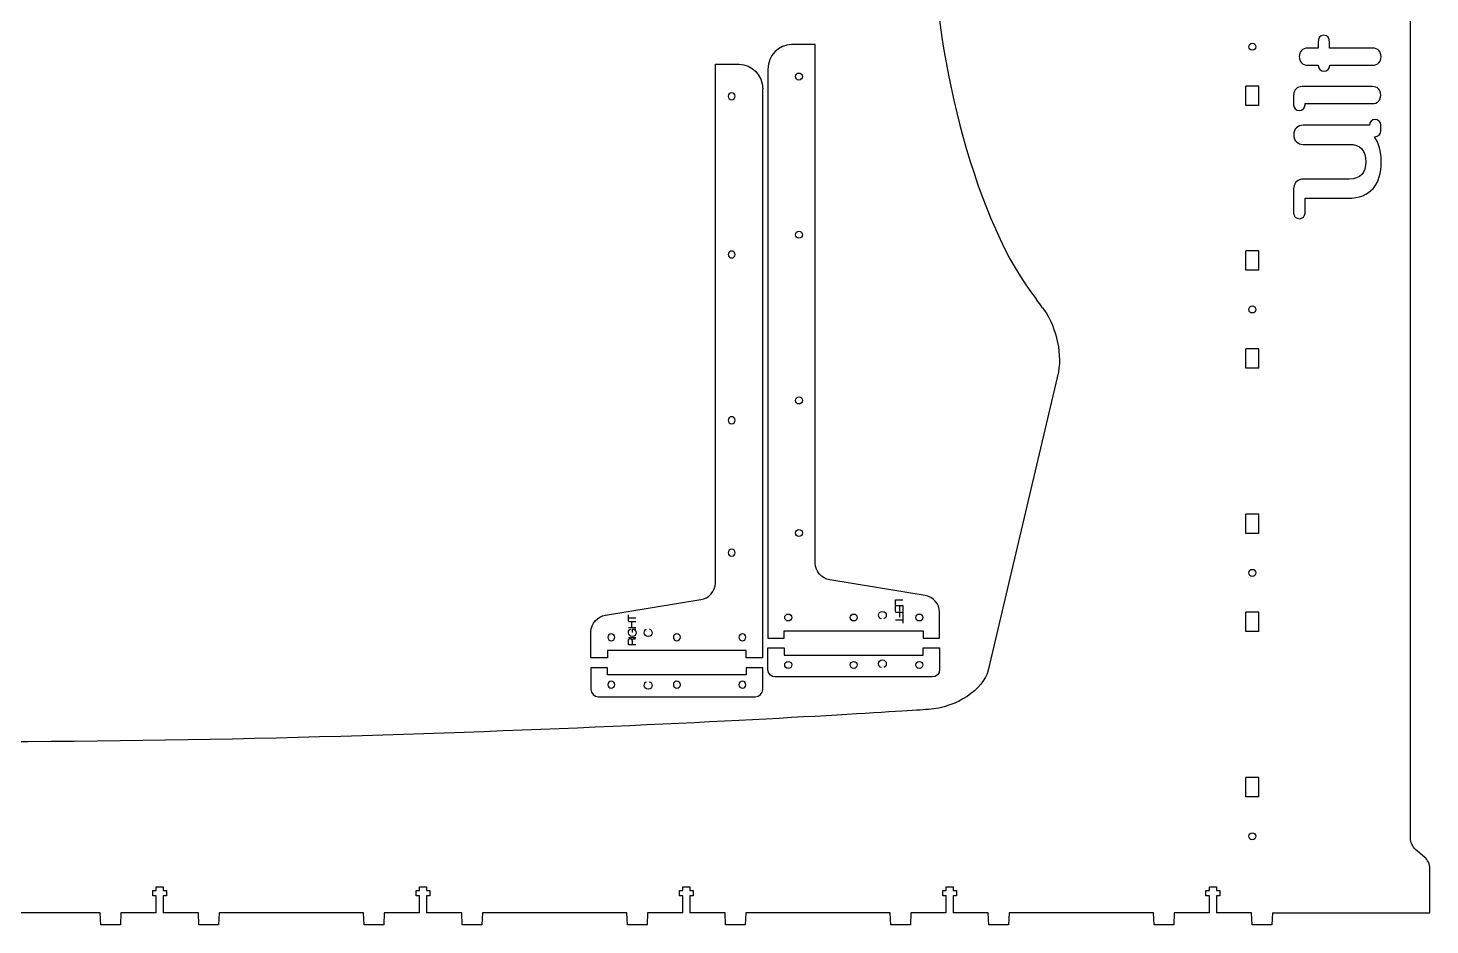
# Model space of a CAD drawing. Header units: millimetres. Extents: x -1172 to -29, y -862 to -38.
# Drawn here: x -600 to -29, y -862 to -496 of the extents above; entities that cross this region are included whole.
import ezdxf

# ---------------------------------------------------------------- set-up
doc = ezdxf.new("R2010")
doc.units = ezdxf.units.MM
doc.layers.add('CUTS', color=1, linetype='Continuous', true_color=0xff0000)
doc.layers.add('Text', color=5, linetype='Continuous', lineweight=0, true_color=0x0000ff)

msp = doc.modelspace()

# ---------------------------------------------------------------- linework, layer by layer
at = {"layer": 'CUTS', "color": 1, "lineweight": 25, "true_color": 0xff0000}
for p, q in [((-36.5, -826.16), (-36.5, -73.8)), ((-98.31, -519.73), (-103.51, -519.73)), ((-103.51, -527.61), (-103.51, -519.73)), ((-98.31, -527.61), (-98.31, -519.73)), ((-300.52, -752.73), (-300.52, -520.83)), ((-98.31, -527.61), (-103.51, -527.61)), ((-98.31, -586.8), (-103.51, -586.8)), ((-103.51, -594.68), (-103.51, -586.8)), ((-98.31, -594.68), (-98.31, -586.8)), ((-98.31, -594.68), (-103.51, -594.68)), ((-98.31, -626.8), (-103.51, -626.8)), ((-103.51, -634.68), (-103.51, -626.8)), ((-98.31, -634.68), (-98.31, -626.8)), ((-98.31, -634.68), (-103.51, -634.68)), ((-98.31, -694.14), (-103.51, -694.14)), ((-103.51, -702.02), (-103.51, -694.14)), ((-98.31, -702.02), (-98.31, -694.14)), ((-98.31, -702.02), (-103.51, -702.02)), ((-98.31, -734.14), (-103.51, -734.14)), ((-103.51, -742.02), (-103.51, -734.14)), ((-98.31, -742.02), (-98.31, -734.14)), ((-98.31, -742.02), (-103.51, -742.02)), ((-98.31, -801.48), (-103.51, -801.48)), ((-103.51, -809.36), (-103.51, -801.48)), ((-98.31, -809.36), (-98.31, -801.48)), ((-98.31, -809.36), (-103.51, -809.36)), ((-28.5, -856.68), (-28.5, -838.55)), ((-549.17, -849.66), (-549.17, -847.46)), ((-549.17, -847.46), (-547.77, -847.46)), ((-547.77, -849.66), (-549.17, -849.66)), ((-547.77, -847.46), (-547.77, -846.02)), ((-547.77, -846.02), (-544.9, -846.02)), ((-547.77, -856.68), (-547.77, -849.66)), ((-544.9, -846.02), (-544.9, -847.46)), ((-544.9, -847.46), (-543.5, -847.46)), ((-543.5, -849.66), (-544.9, -849.66)), ((-544.9, -849.66), (-544.9, -856.68)), ((-543.5, -847.46), (-543.5, -849.66)), ((-441.83, -849.66), (-441.83, -847.46)), ((-441.83, -847.46), (-440.43, -847.46)), ((-440.43, -849.66), (-441.83, -849.66)), ((-440.43, -847.46), (-440.43, -846.02)), ((-440.43, -846.02), (-437.56, -846.02)), ((-440.43, -856.68), (-440.43, -849.66)), ((-437.56, -846.02), (-437.56, -847.46)), ((-437.56, -847.46), (-436.16, -847.46)), ((-436.16, -849.66), (-437.56, -849.66)), ((-437.56, -849.66), (-437.56, -856.68)), ((-436.16, -847.46), (-436.16, -849.66)), ((-334.49, -849.66), (-334.49, -847.46)), ((-334.49, -847.46), (-333.09, -847.46)), ((-333.09, -849.66), (-334.49, -849.66)), ((-333.09, -847.46), (-333.09, -846.02)), ((-333.09, -846.02), (-330.22, -846.02)), ((-333.09, -856.68), (-333.09, -849.66)), ((-330.22, -846.02), (-330.22, -847.46)), ((-330.22, -847.46), (-328.82, -847.46)), ((-328.82, -849.66), (-330.22, -849.66)), ((-330.22, -849.66), (-330.22, -856.68)), ((-328.82, -847.46), (-328.82, -849.66)), ((-227.15, -849.66), (-227.15, -847.46)), ((-227.15, -847.46), (-225.75, -847.46)), ((-225.75, -849.66), (-227.15, -849.66)), ((-225.75, -847.46), (-225.75, -846.02)), ((-225.75, -846.02), (-222.88, -846.02)), ((-225.75, -856.68), (-225.75, -849.66)), ((-222.88, -846.02), (-222.88, -847.46)), ((-222.88, -847.46), (-221.48, -847.46)), ((-221.48, -849.66), (-222.88, -849.66)), ((-222.88, -849.66), (-222.88, -856.68)), ((-221.48, -847.46), (-221.48, -849.66)), ((-119.81, -849.66), (-119.81, -847.46)), ((-119.81, -847.46), (-118.41, -847.46)), ((-118.41, -849.66), (-119.81, -849.66)), ((-118.41, -847.46), (-118.41, -846.02)), ((-118.41, -846.02), (-115.54, -846.02)), ((-118.41, -856.68), (-118.41, -849.66)), ((-115.54, -846.02), (-115.54, -847.46)), ((-115.54, -847.46), (-114.14, -847.46)), ((-114.14, -849.66), (-115.54, -849.66)), ((-115.54, -849.66), (-115.54, -856.68)), ((-114.14, -847.46), (-114.14, -849.66)), ((-570.56, -856.68), (-629.46, -856.68)), ((-570.36, -861.55), (-570.56, -856.68)), ((-562.13, -856.68), (-562.33, -861.55)), ((-547.77, -856.68), (-562.13, -856.68)), ((-530.56, -856.68), (-544.9, -856.68)), ((-530.36, -861.55), (-530.56, -856.68)), ((-522.12, -856.68), (-522.32, -861.55)), ((-463.22, -856.68), (-522.12, -856.68)), ((-463.02, -861.55), (-463.22, -856.68)), ((-454.79, -856.68), (-454.99, -861.55)), ((-440.43, -856.68), (-454.79, -856.68)), ((-423.22, -856.68), (-437.56, -856.68)), ((-423.02, -861.55), (-423.22, -856.68)), ((-414.78, -856.68), (-414.98, -861.55)), ((-355.88, -856.68), (-414.78, -856.68)), ((-355.68, -861.55), (-355.88, -856.68)), ((-347.45, -856.68), (-347.65, -861.55)), ((-333.09, -856.68), (-347.45, -856.68)), ((-315.88, -856.68), (-330.22, -856.68)), ((-315.68, -861.55), (-315.88, -856.68)), ((-307.44, -856.68), (-307.64, -861.55)), ((-248.54, -856.68), (-307.44, -856.68)), ((-248.34, -861.55), (-248.54, -856.68)), ((-240.11, -856.68), (-240.31, -861.55)), ((-225.75, -856.68), (-240.11, -856.68)), ((-208.54, -856.68), (-222.88, -856.68)), ((-208.34, -861.55), (-208.54, -856.68)), ((-200.1, -856.68), (-200.3, -861.55)), ((-141.2, -856.68), (-200.1, -856.68)), ((-141, -861.55), (-141.2, -856.68)), ((-132.77, -856.68), (-132.97, -861.55)), ((-118.41, -856.68), (-132.77, -856.68)), ((-101.2, -856.68), (-115.54, -856.68)), ((-101, -861.55), (-101.2, -856.68)), ((-92.76, -856.68), (-92.96, -861.55)), ((-92.76, -856.68), (-53.42, -856.68)), ((-53.42, -856.68), (-28.5, -856.68)), ((-562.33, -861.55), (-570.36, -861.55)), ((-522.32, -861.55), (-530.36, -861.55)), ((-454.99, -861.55), (-463.02, -861.55)), ((-414.98, -861.55), (-423.02, -861.55)), ((-347.65, -861.55), (-355.68, -861.55)), ((-307.64, -861.55), (-315.68, -861.55)), ((-240.31, -861.55), (-248.34, -861.55)), ((-200.3, -861.55), (-208.34, -861.55)), ((-132.97, -861.55), (-141, -861.55)), ((-92.96, -861.55), (-101, -861.55))]:
    msp.add_line(p, q, dxfattribs=at)
for points in [[(-279.11, -714.15), (-279.11, -706.54), (-279.11, -502.77)], [(-74.06, -502.15), (-74.06, -504.25), (-78.29, -504.25)], [(-51.9, -504.25), (-69.49, -504.25), (-69.49, -502.15)], [(-319.8, -722.21), (-319.8, -714.6), (-319.8, -510.83)], [(-298.4, -512.77), (-298.4, -744.67), (-291.7, -744.67), (-291.7, -744.67)], [(-78.29, -511.19), (-74.05, -511.19), (-74.05, -511.31)], [(-69.37, -511.31), (-69.37, -511.19), (-51.9, -511.19)], [(-52.04, -519.92), (-80.58, -519.92)], [(-84.09, -523.68), (-84.09, -527.39)], [(-79.41, -527.39), (-79.41, -526.86), (-52.04, -526.86)], [(-62.03, -535.66), (-80.15, -535.66)], [(-53.21, -535.66), (-60.9, -535.67)], [(-48.53, -538.01), (-48.53, -535.66)], [(-51.18, -540.35), (-50.87, -540.35)], [(-80.15, -543.46), (-61.41, -543.46)], [(-61.41, -557.64), (-80.15, -557.64)], [(-84.09, -561.61), (-84.09, -571.44)], [(-79.41, -571.44), (-79.41, -565.44), (-62.03, -565.44)], [(-193.18, -600.73), (-190.94, -603.92)], [(-179.99, -636.14), (-208.56, -757.66)], [(-234.35, -727.28), (-273.16, -720.93)], [(-364.57, -735.34), (-325.75, -728.99)], [(-291.7, -744.67), (-291.7, -741.72), (-235.1, -741.72), (-235.1, -744.67), (-228.4, -744.67), (-228.4, -744.67), (-228.4, -734.05)], [(-300.52, -752.73), (-307.22, -752.73), (-307.22, -749.78), (-363.82, -749.78), (-363.82, -752.73), (-370.52, -752.73), (-370.52, -742.12)], [(-298.4, -757.5), (-298.4, -748.67), (-291.7, -748.67), (-291.7, -751.62), (-235.1, -751.62), (-235.1, -748.67), (-228.4, -748.67), (-228.4, -751.58), (-228.4, -757.5)], [(-300.52, -765.56), (-300.52, -756.73), (-307.22, -756.73), (-307.22, -759.68), (-363.82, -759.68), (-363.82, -756.73), (-370.52, -756.73), (-370.52, -765.56)], [(-231.4, -760.5), (-295.4, -760.5), (-295.4, -760.5)], [(-367.52, -768.56), (-303.52, -768.56), (-303.52, -768.56)], [(-30.67, -833.9), (-34.34, -830.81)]]:
    msp.add_lwpolyline(points, dxfattribs=at)
for points in [[(-231.47, -452.19), (-231.47, -498.19), (-217.32, -565.65), (-193.18, -600.73)], [(-288.75, -502.77), (-294.06, -502.77), (-298.4, -507.27), (-298.4, -512.77)], [(-279.11, -502.77), (-279.11, -502.77), (-283.45, -502.77), (-288.75, -502.77)], [(-102.34, -503.67), (-102.34, -502.88), (-101.7, -502.25), (-100.91, -502.25)], [(-100.91, -502.25), (-100.13, -502.25), (-99.49, -502.88), (-99.49, -503.67)], [(-71.78, -499.02), (-73.44, -499.02), (-74.06, -500.11), (-74.06, -502.15)], [(-69.49, -502.15), (-69.49, -500.11), (-70.11, -499.02), (-71.78, -499.02)], [(-100.91, -505.09), (-101.7, -505.09), (-102.34, -504.46), (-102.34, -503.67)], [(-99.49, -503.67), (-99.49, -504.46), (-100.13, -505.09), (-100.91, -505.09)], [(-78.29, -504.25), (-80.58, -504.25), (-81.77, -505.63), (-81.77, -507.72)], [(-81.77, -507.72), (-81.77, -509.81), (-80.58, -511.19), (-78.29, -511.19)], [(-48.43, -507.72), (-48.43, -505.63), (-49.62, -504.25), (-51.9, -504.25)], [(-51.9, -511.19), (-49.62, -511.19), (-48.43, -509.81), (-48.43, -507.72)], [(-319.8, -510.83), (-319.8, -510.83), (-315.46, -510.83), (-310.16, -510.83)], [(-310.16, -510.83), (-304.85, -510.83), (-300.52, -515.33), (-300.52, -520.83)], [(-74.05, -511.31), (-74.05, -512.6), (-73, -513.65), (-71.71, -513.65)], [(-71.71, -513.65), (-70.42, -513.65), (-69.37, -512.6), (-69.37, -511.31)], [(-287.18, -515.81), (-287.18, -515.02), (-286.54, -514.39), (-285.76, -514.39)], [(-285.76, -517.24), (-286.54, -517.24), (-287.18, -516.6), (-287.18, -515.81)], [(-285.76, -514.39), (-284.97, -514.39), (-284.33, -515.02), (-284.33, -515.81)], [(-284.33, -515.81), (-284.33, -516.6), (-284.97, -517.24), (-285.76, -517.24)], [(-80.58, -519.92), (-82.78, -519.92), (-83.95, -521.21), (-84.03, -523.18)], [(-48.57, -523.39), (-48.57, -521.3), (-49.76, -519.92), (-52.04, -519.92)], [(-313.16, -522.45), (-313.94, -522.45), (-314.58, -523.08), (-314.58, -523.87)], [(-314.58, -523.87), (-314.58, -524.66), (-313.94, -525.3), (-313.16, -525.3)], [(-311.73, -523.87), (-311.73, -523.08), (-312.37, -522.45), (-313.16, -522.45)], [(-313.16, -525.3), (-312.37, -525.3), (-311.73, -524.66), (-311.73, -523.87)], [(-84.03, -523.18), (-84.07, -523.34), (-84.09, -523.51), (-84.09, -523.68)], [(-52.04, -526.86), (-49.76, -526.86), (-48.57, -525.48), (-48.57, -523.39)], [(-84.09, -527.39), (-84.09, -528.69), (-83.04, -529.73), (-81.75, -529.73)], [(-81.75, -529.73), (-80.45, -529.73), (-79.41, -528.69), (-79.41, -527.39)], [(-80.15, -535.66), (-82.48, -535.66), (-84.05, -537.19), (-84.05, -539.56)], [(-61.18, -535.7), (-61.47, -535.69), (-61.74, -535.66), (-62.03, -535.66)], [(-60.9, -535.67), (-61, -535.67), (-61.09, -535.69), (-61.18, -535.7)], [(-50.87, -533.32), (-52.16, -533.32), (-53.21, -534.37), (-53.21, -535.66)], [(-48.53, -535.66), (-48.53, -534.37), (-49.58, -533.32), (-50.87, -533.32)], [(-84.05, -539.56), (-84.05, -541.94), (-82.48, -543.46), (-80.15, -543.46)], [(-48.38, -550.55), (-48.38, -546.37), (-49.29, -542.9), (-51.18, -540.35)], [(-50.87, -540.35), (-49.58, -540.35), (-48.53, -539.3), (-48.53, -538.01)], [(-61.41, -543.46), (-56.75, -543.46), (-54.66, -546.08), (-54.66, -550.55)], [(-62.03, -565.44), (-52.61, -565.44), (-48.38, -559.63), (-48.38, -550.55)], [(-54.66, -550.55), (-54.66, -555.02), (-56.75, -557.64), (-61.41, -557.64)], [(-80.15, -557.64), (-82.3, -557.64), (-83.79, -558.95), (-84.01, -561.03)], [(-84.01, -561.03), (-84.05, -561.22), (-84.09, -561.41), (-84.09, -561.61)], [(-84.09, -571.44), (-84.09, -572.73), (-83.04, -573.78), (-81.75, -573.78)], [(-81.75, -573.78), (-80.45, -573.78), (-79.41, -572.73), (-79.41, -571.44)], [(-287.18, -580.28), (-287.18, -579.5), (-286.54, -578.86), (-285.76, -578.86)], [(-285.76, -581.71), (-286.54, -581.71), (-287.18, -581.07), (-287.18, -580.28)], [(-285.76, -578.86), (-284.97, -578.86), (-284.33, -579.5), (-284.33, -580.28)], [(-284.33, -580.28), (-284.33, -581.07), (-284.97, -581.71), (-285.76, -581.71)], [(-313.16, -586.92), (-313.94, -586.92), (-314.58, -587.56), (-314.58, -588.34)], [(-314.58, -588.34), (-314.58, -589.13), (-313.94, -589.77), (-313.16, -589.77)], [(-311.73, -588.34), (-311.73, -587.56), (-312.37, -586.92), (-313.16, -586.92)], [(-313.16, -589.77), (-312.37, -589.77), (-311.73, -589.13), (-311.73, -588.34)], [(-190.94, -603.92), (-186.6, -609.99), (-186.6, -609.99), (-186.6, -609.99)], [(-186.6, -609.99), (-181.34, -616.27), (-178.36, -628.03), (-179.99, -636.14)], [(-102.34, -610.74), (-102.34, -609.95), (-101.7, -609.32), (-100.91, -609.32)], [(-100.91, -612.17), (-101.7, -612.17), (-102.34, -611.53), (-102.34, -610.74)], [(-100.91, -609.32), (-100.13, -609.32), (-99.49, -609.95), (-99.49, -610.74)], [(-99.49, -610.74), (-99.49, -611.53), (-100.13, -612.17), (-100.91, -612.17)], [(-287.18, -647.82), (-287.18, -647.03), (-286.54, -646.39), (-285.76, -646.39)], [(-285.76, -649.24), (-286.54, -649.24), (-287.18, -648.61), (-287.18, -647.82)], [(-285.76, -646.39), (-284.97, -646.39), (-284.33, -647.03), (-284.33, -647.82)], [(-284.33, -647.82), (-284.33, -648.61), (-284.97, -649.24), (-285.76, -649.24)], [(-313.16, -654.45), (-313.94, -654.45), (-314.58, -655.09), (-314.58, -655.88)], [(-314.58, -655.88), (-314.58, -656.67), (-313.94, -657.3), (-313.16, -657.3)], [(-311.73, -655.88), (-311.73, -655.09), (-312.37, -654.45), (-313.16, -654.45)], [(-313.16, -657.3), (-312.37, -657.3), (-311.73, -656.67), (-311.73, -655.88)], [(-287.18, -701.83), (-287.18, -701.04), (-286.54, -700.4), (-285.76, -700.4)], [(-285.76, -703.25), (-286.54, -703.25), (-287.18, -702.61), (-287.18, -701.83)], [(-285.76, -700.4), (-284.97, -700.4), (-284.33, -701.04), (-284.33, -701.83)], [(-284.33, -701.83), (-284.33, -702.61), (-284.97, -703.25), (-285.76, -703.25)], [(-313.16, -708.46), (-313.94, -708.46), (-314.58, -709.1), (-314.58, -709.89)], [(-311.73, -709.89), (-311.73, -709.1), (-312.37, -708.46), (-313.16, -708.46)], [(-314.58, -709.89), (-314.58, -710.67), (-313.94, -711.31), (-313.16, -711.31)], [(-313.16, -711.31), (-312.37, -711.31), (-311.73, -710.67), (-311.73, -709.89)], [(-273.16, -720.93), (-276.44, -720.5), (-279.11, -717.45), (-279.11, -714.15)], [(-102.34, -718.08), (-102.34, -717.29), (-101.7, -716.66), (-100.91, -716.66)], [(-100.91, -719.51), (-101.7, -719.51), (-102.34, -718.87), (-102.34, -718.08)], [(-100.91, -716.66), (-100.13, -716.66), (-99.49, -717.29), (-99.49, -718.08)], [(-99.49, -718.08), (-99.49, -718.87), (-100.13, -719.51), (-100.91, -719.51)], [(-325.75, -728.99), (-322.48, -728.56), (-319.8, -725.51), (-319.8, -722.21)], [(-228.4, -734.05), (-228.4, -730.75), (-231.07, -727.71), (-234.35, -727.28)], [(-370.52, -742.12), (-370.52, -738.81), (-367.84, -735.77), (-364.57, -735.34)], [(-291.55, -736.27), (-291.55, -735.48), (-290.91, -734.84), (-290.12, -734.84)], [(-290.12, -737.69), (-290.91, -737.69), (-291.55, -737.05), (-291.55, -736.27)], [(-290.12, -734.84), (-289.33, -734.84), (-288.7, -735.48), (-288.7, -736.27)], [(-288.7, -736.27), (-288.7, -737.05), (-289.33, -737.69), (-290.12, -737.69)], [(-264.82, -736.27), (-264.82, -735.48), (-264.18, -734.84), (-263.4, -734.84)], [(-263.4, -737.69), (-264.18, -737.69), (-264.82, -737.05), (-264.82, -736.27)], [(-263.4, -734.84), (-262.61, -734.84), (-261.97, -735.48), (-261.97, -736.27)], [(-261.97, -736.27), (-261.97, -737.05), (-262.61, -737.69), (-263.4, -737.69)], [(-238.1, -736.27), (-238.1, -735.48), (-237.46, -734.84), (-236.67, -734.84)], [(-236.67, -737.69), (-237.46, -737.69), (-238.1, -737.05), (-238.1, -736.27)], [(-236.67, -734.84), (-235.88, -734.84), (-235.25, -735.48), (-235.25, -736.27)], [(-235.25, -736.27), (-235.25, -737.05), (-235.88, -737.69), (-236.67, -737.69)], [(-362.24, -742.9), (-363.03, -742.9), (-363.67, -743.54), (-363.67, -744.33)], [(-360.82, -744.33), (-360.82, -743.54), (-361.45, -742.9), (-362.24, -742.9)], [(-335.52, -742.9), (-336.3, -742.9), (-336.94, -743.54), (-336.94, -744.33)], [(-334.09, -744.33), (-334.09, -743.54), (-334.73, -742.9), (-335.52, -742.9)], [(-308.79, -742.9), (-309.58, -742.9), (-310.22, -743.54), (-310.22, -744.33)], [(-307.37, -744.33), (-307.37, -743.54), (-308.01, -742.9), (-308.79, -742.9)], [(-363.67, -744.33), (-363.67, -745.11), (-363.03, -745.75), (-362.24, -745.75)], [(-362.24, -745.75), (-361.45, -745.75), (-360.82, -745.11), (-360.82, -744.33)], [(-336.94, -744.33), (-336.94, -745.11), (-336.3, -745.75), (-335.52, -745.75)], [(-335.52, -745.75), (-334.73, -745.75), (-334.09, -745.11), (-334.09, -744.33)], [(-310.22, -744.33), (-310.22, -745.11), (-309.58, -745.75), (-308.79, -745.75)], [(-308.79, -745.75), (-308.01, -745.75), (-307.37, -745.11), (-307.37, -744.33)], [(-291.55, -755.58), (-291.55, -754.8), (-290.91, -754.16), (-290.12, -754.16)], [(-290.12, -754.16), (-289.33, -754.16), (-288.7, -754.8), (-288.7, -755.58)], [(-264.82, -755.58), (-264.82, -754.8), (-264.18, -754.16), (-263.4, -754.16)], [(-263.4, -754.16), (-262.61, -754.16), (-261.97, -754.8), (-261.97, -755.58)], [(-238.1, -755.58), (-238.1, -754.8), (-237.46, -754.16), (-236.67, -754.16)], [(-236.67, -754.16), (-235.88, -754.16), (-235.25, -754.8), (-235.25, -755.58)], [(-295.4, -760.5), (-297.05, -760.5), (-298.4, -759.15), (-298.4, -757.5)], [(-290.12, -757.01), (-290.91, -757.01), (-291.55, -756.37), (-291.55, -755.58)], [(-288.7, -755.58), (-288.7, -756.37), (-289.33, -757.01), (-290.12, -757.01)], [(-263.4, -757.01), (-264.18, -757.01), (-264.82, -756.37), (-264.82, -755.58)], [(-261.97, -755.58), (-261.97, -756.37), (-262.61, -757.01), (-263.4, -757.01)], [(-236.67, -757.01), (-237.46, -757.01), (-238.1, -756.37), (-238.1, -755.58)], [(-235.25, -755.58), (-235.25, -756.37), (-235.88, -757.01), (-236.67, -757.01)], [(-208.56, -757.66), (-210.59, -765.72), (-221.54, -772.95), (-232.89, -773.73)], [(-228.4, -757.5), (-228.4, -759.15), (-229.75, -760.5), (-231.4, -760.5)], [(-370.52, -765.56), (-370.52, -767.21), (-369.17, -768.56), (-367.52, -768.56)], [(-362.24, -762.22), (-363.03, -762.22), (-363.67, -762.85), (-363.67, -763.64)], [(-363.67, -763.64), (-363.67, -764.43), (-363.03, -765.07), (-362.24, -765.07)], [(-360.82, -763.64), (-360.82, -762.85), (-361.45, -762.22), (-362.24, -762.22)], [(-362.24, -765.07), (-361.45, -765.07), (-360.82, -764.43), (-360.82, -763.64)], [(-335.52, -762.22), (-336.3, -762.22), (-336.94, -762.85), (-336.94, -763.64)], [(-336.94, -763.64), (-336.94, -764.43), (-336.3, -765.07), (-335.52, -765.07)], [(-334.09, -763.64), (-334.09, -762.85), (-334.73, -762.22), (-335.52, -762.22)], [(-335.52, -765.07), (-334.73, -765.07), (-334.09, -764.43), (-334.09, -763.64)], [(-308.79, -762.22), (-309.58, -762.22), (-310.22, -762.85), (-310.22, -763.64)], [(-310.22, -763.64), (-310.22, -764.43), (-309.58, -765.07), (-308.79, -765.07)], [(-307.37, -763.64), (-307.37, -762.85), (-308.01, -762.22), (-308.79, -762.22)], [(-308.79, -765.07), (-308.01, -765.07), (-307.37, -764.43), (-307.37, -763.64)], [(-303.52, -768.56), (-301.87, -768.56), (-300.52, -767.21), (-300.52, -765.56)], [(-232.89, -773.73), (-232.89, -773.73), (-425.91, -787.01), (-628.32, -787.01)], [(-102.34, -825.42), (-102.34, -824.63), (-101.7, -824), (-100.91, -824)], [(-100.91, -826.85), (-101.7, -826.85), (-102.34, -826.21), (-102.34, -825.42)], [(-100.91, -824), (-100.13, -824), (-99.49, -824.63), (-99.49, -825.42)], [(-99.49, -825.42), (-99.49, -826.21), (-100.13, -826.85), (-100.91, -826.85)], [(-34.34, -830.81), (-35.53, -829.81), (-36.5, -827.71), (-36.5, -826.16)], [(-28.5, -838.55), (-28.5, -836.99), (-29.48, -834.9), (-30.67, -833.9)]]:
    msp.add_open_spline(points, degree=3, dxfattribs=at)
at = {"layer": 'Text', "color": 5, "lineweight": 25, "true_color": 0x0000ff}
for points in [[(-246.4, -731.15), (-246.4, -729.01), (-243.35, -729.01)], [(-246.4, -733.84), (-246.4, -731.44), (-243.35, -731.44), (-243.35, -733.82)], [(-244.77, -731.44), (-244.77, -733.72)], [(-355.25, -737.74), (-355.25, -735.16)], [(-352.26, -736.49), (-355.22, -736.49)], [(-246.4, -734.11), (-243.35, -734.11), (-243.35, -736.25)], [(-244.77, -734.11), (-244.77, -736.12)], [(-243.35, -735.92), (-243.35, -738.54)], [(-355.25, -737.94), (-352.26, -737.94)], [(-352.26, -740.5), (-355.25, -740.5)], [(-353.86, -740.5), (-353.86, -737.94)], [(-353.6, -742.37), (-353.6, -740.96), (-352.19, -740.96)], [(-246.4, -737.24), (-243.35, -737.24)], [(-355.25, -744.39), (-352.26, -744.39)], [(-352.26, -747.35), (-355.25, -747.35), (-355.25, -745.71)], [(-353.72, -745.6), (-353.71, -745.6), (-353.71, -747.35)]]:
    msp.add_lwpolyline(points, dxfattribs=at)
for points in [[(-253.29, -735.34), (-253.29, -734.48), (-252.71, -733.78), (-251.72, -733.78)], [(-252.08, -736.86), (-252.89, -736.77), (-253.29, -736.04), (-253.29, -735.34)], [(-251.72, -733.78), (-250.72, -733.78), (-250.14, -734.48), (-250.14, -735.34)], [(-250.14, -735.34), (-250.14, -736.06), (-250.43, -736.63), (-251.09, -736.79)], [(-355.25, -742.47), (-355.25, -741.54), (-354.83, -741.11), (-354.26, -741)], [(-353.69, -744.02), (-354.67, -744.02), (-355.25, -743.33), (-355.25, -742.47)], [(-352.13, -742.47), (-352.13, -743.33), (-352.7, -744.02), (-353.69, -744.02)], [(-353.6, -740.96), (-353.25, -741), (-353.09, -741.06), (-353.09, -741.06)], [(-353.09, -741.06), (-352.41, -741.27), (-352.13, -741.85), (-352.13, -742.47)], [(-348.77, -742.47), (-348.77, -741.75), (-348.48, -741.18), (-347.83, -741.02)], [(-347.2, -744.03), (-348.2, -744.03), (-348.77, -743.33), (-348.77, -742.47)], [(-345.62, -742.47), (-345.62, -743.33), (-346.2, -744.03), (-347.2, -744.03)], [(-346.83, -740.95), (-346.02, -741.04), (-345.62, -741.77), (-345.62, -742.47)], [(-355.25, -745.71), (-355.25, -745.11), (-354.96, -744.88), (-354.43, -744.88)], [(-354.43, -744.88), (-354.15, -744.88), (-353.75, -745.08), (-353.72, -745.6)], [(-353.71, -745.6), (-353.71, -745.14), (-353.49, -744.94), (-353.08, -744.94)], [(-353.08, -744.94), (-352.98, -744.94), (-352.38, -744.93), (-352.26, -744.87)], [(-253.29, -755.13), (-253.29, -754.27), (-252.71, -753.57), (-251.72, -753.57)], [(-251.72, -753.57), (-250.72, -753.57), (-250.14, -754.27), (-250.14, -755.13)], [(-252.08, -756.65), (-252.89, -756.56), (-253.29, -755.83), (-253.29, -755.13)], [(-250.14, -755.13), (-250.14, -755.85), (-250.43, -756.42), (-251.09, -756.58)], [(-348.77, -763.93), (-348.77, -763.22), (-348.48, -762.65), (-347.83, -762.49)], [(-347.2, -765.5), (-348.2, -765.5), (-348.77, -764.8), (-348.77, -763.93)], [(-345.62, -763.93), (-345.62, -764.8), (-346.2, -765.5), (-347.2, -765.5)], [(-346.83, -762.42), (-346.02, -762.51), (-345.62, -763.24), (-345.62, -763.93)]]:
    msp.add_open_spline(points, degree=3, dxfattribs=at)

doc.saveas('drawing.dxf')
